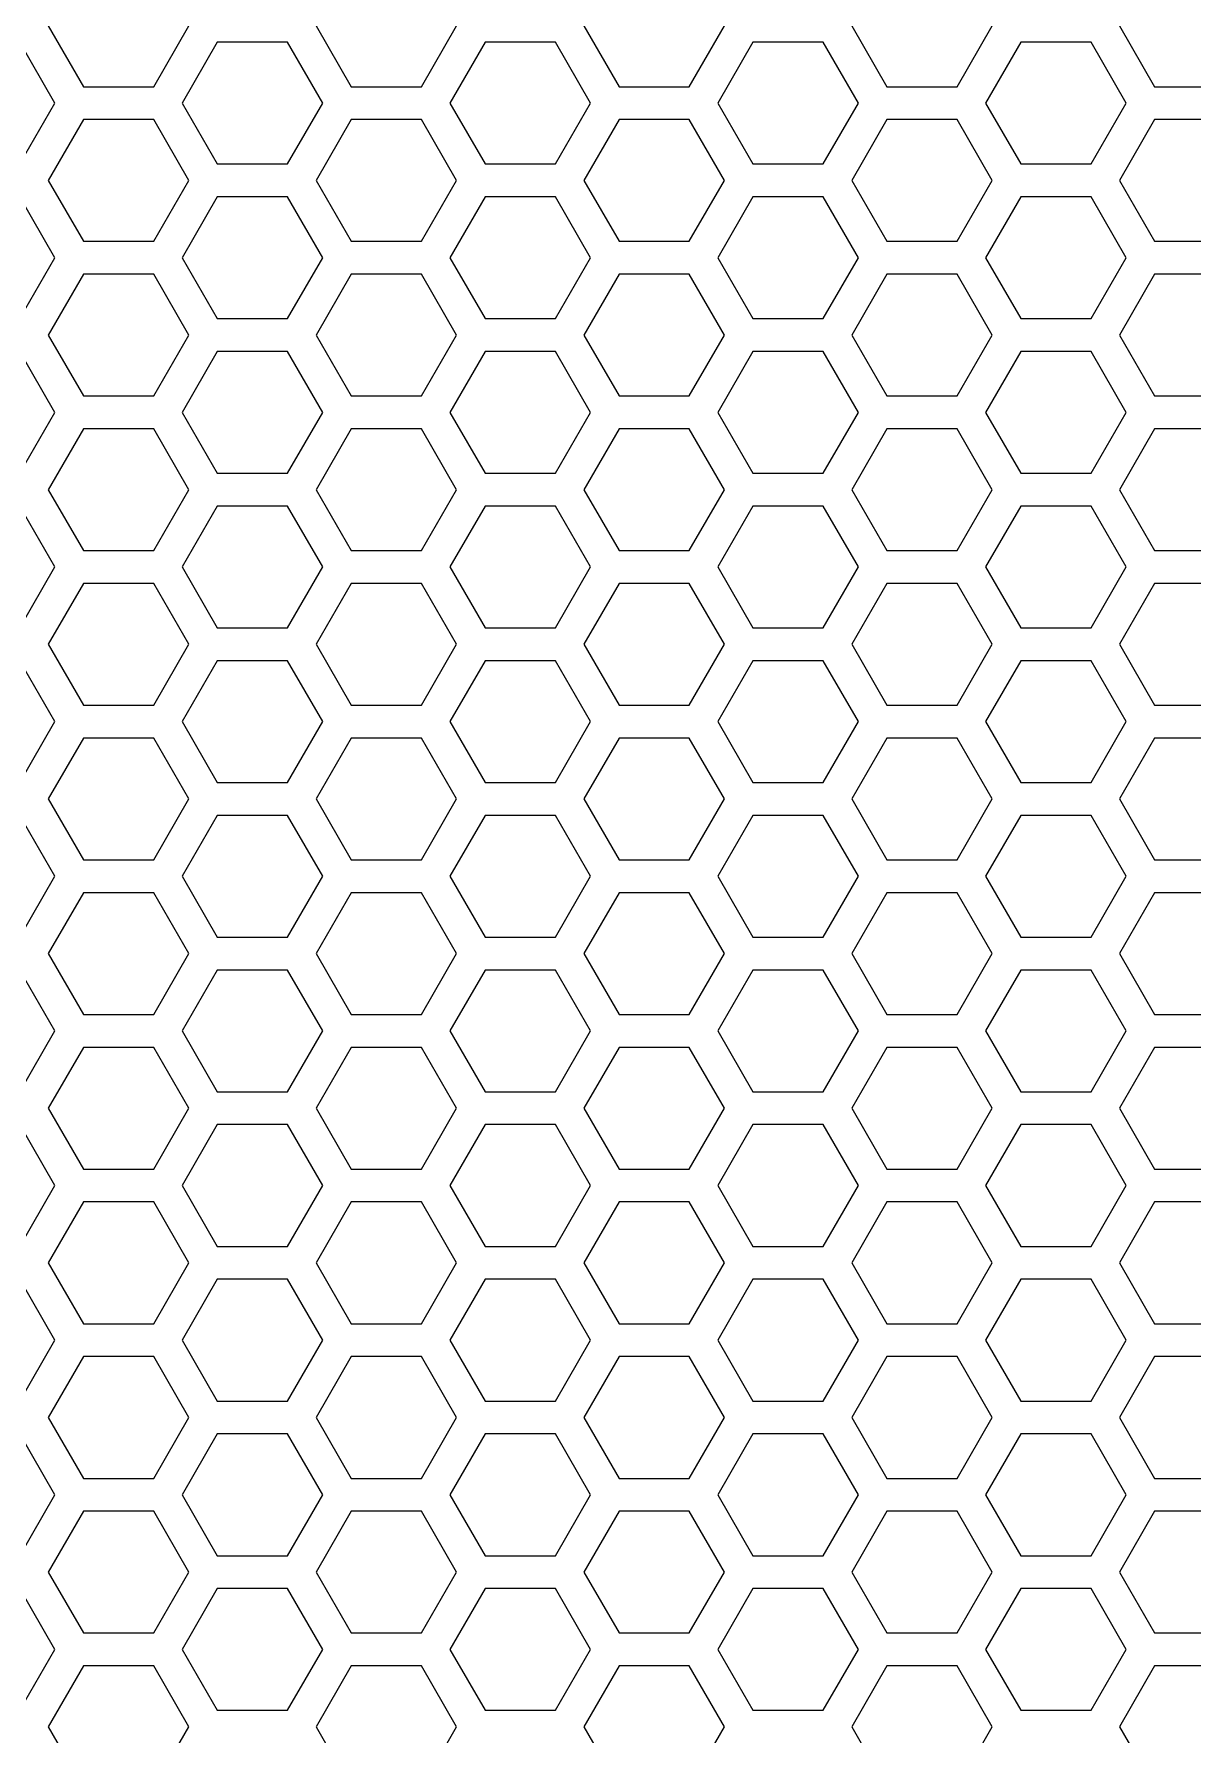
# Model space of a CAD drawing. Header units: millimetres. Extents: x 0 to 140, y -17 to 195.
# Drawn here: x 60.25 to 64.74, y 35.75 to 42.34 of the extents above; entities that cross this region are included whole.
import ezdxf

# ---------------------------------------------------------------- set-up
doc = ezdxf.new("R2010")
doc.units = ezdxf.units.MM
doc.layers.add('4203-42785_1_0', color=7, linetype='Continuous')

# ---------------------------------------------------------------- blocks, each defined once
blk = doc.blocks.new('a')
at = {"layer": '4203-42785_1_0', "color": 0, "linetype": 'ByBlock', "lineweight": 9}
for p, q in [((1512.5124, 377.2816), (1512.6191, 377.0967)), ((1512.8325, 377.0967), (1512.9393, 377.2816)), ((1513.3256, 377.2816), (1513.4323, 377.0967)), ((1513.6457, 377.0967), (1513.7524, 377.2816)), ((1514.1389, 377.2816), (1514.2456, 377.0967)), ((1514.459, 377.0967), (1514.5657, 377.2816)), ((1514.9521, 377.2816), (1515.0588, 377.0967)), ((1515.2723, 377.0967), (1515.379, 377.2816)), ((1515.7654, 377.2816), (1515.8721, 377.0967)), ((1512.5326, 377.0468), (1512.4259, 377.2317)), ((1513.0257, 377.2317), (1512.919, 377.0468)), ((1513.2391, 377.2317), (1513.0257, 377.2317)), ((1513.3458, 377.0468), (1513.2391, 377.2317)), ((1513.8389, 377.2317), (1513.7322, 377.0468)), ((1514.0523, 377.2317), (1513.8389, 377.2317)), ((1514.1591, 377.0468), (1514.0523, 377.2317)), ((1514.6522, 377.2317), (1514.5455, 377.0468)), ((1514.8656, 377.2317), (1514.6522, 377.2317)), ((1514.9724, 377.0468), (1514.8656, 377.2317)), ((1515.4655, 377.2317), (1515.3587, 377.0468)), ((1515.6789, 377.2317), (1515.4655, 377.2317)), ((1515.7856, 377.0468), (1515.6789, 377.2317)), ((1512.6191, 377.0967), (1512.8325, 377.0967)), ((1513.4323, 377.0967), (1513.6457, 377.0967)), ((1514.2456, 377.0967), (1514.459, 377.0967)), ((1515.0588, 377.0967), (1515.2723, 377.0967)), ((1515.8721, 377.0967), (1516.0855, 377.0967)), ((1512.4259, 376.862), (1512.5326, 377.0468)), ((1512.919, 377.0468), (1513.0257, 376.862)), ((1513.2391, 376.862), (1513.3458, 377.0468)), ((1513.7322, 377.0468), (1513.8389, 376.862)), ((1514.0523, 376.862), (1514.1591, 377.0468)), ((1514.5455, 377.0468), (1514.6522, 376.862)), ((1514.8656, 376.862), (1514.9724, 377.0468)), ((1515.3587, 377.0468), (1515.4655, 376.862)), ((1515.6789, 376.862), (1515.7856, 377.0468)), ((1512.6191, 376.9969), (1512.5124, 376.812)), ((1512.8325, 376.9969), (1512.6191, 376.9969)), ((1512.9393, 376.812), (1512.8325, 376.9969)), ((1513.4323, 376.9969), (1513.3256, 376.812)), ((1513.6457, 376.9969), (1513.4323, 376.9969)), ((1513.7524, 376.812), (1513.6457, 376.9969)), ((1514.2456, 376.9969), (1514.1389, 376.812)), ((1514.459, 376.9969), (1514.2456, 376.9969)), ((1514.5657, 376.812), (1514.459, 376.9969)), ((1515.0588, 376.9969), (1514.9521, 376.812)), ((1515.2723, 376.9969), (1515.0588, 376.9969)), ((1515.379, 376.812), (1515.2723, 376.9969)), ((1515.8721, 376.9969), (1515.7654, 376.812)), ((1516.0855, 376.9969), (1515.8721, 376.9969)), ((1513.0257, 376.862), (1513.2391, 376.862)), ((1513.8389, 376.862), (1514.0523, 376.862)), ((1514.6522, 376.862), (1514.8656, 376.862)), ((1515.4655, 376.862), (1515.6789, 376.862)), ((1512.5124, 376.812), (1512.6191, 376.6272)), ((1512.8325, 376.6272), (1512.9393, 376.812)), ((1513.3256, 376.812), (1513.4323, 376.6272)), ((1513.6457, 376.6272), (1513.7524, 376.812)), ((1514.1389, 376.812), (1514.2456, 376.6272)), ((1514.459, 376.6272), (1514.5657, 376.812)), ((1514.9521, 376.812), (1515.0588, 376.6272)), ((1515.2723, 376.6272), (1515.379, 376.812)), ((1515.7654, 376.812), (1515.8721, 376.6272)), ((1512.5326, 376.5773), (1512.4259, 376.7621)), ((1513.0257, 376.7621), (1512.919, 376.5773)), ((1513.2391, 376.7621), (1513.0257, 376.7621)), ((1513.3458, 376.5773), (1513.2391, 376.7621)), ((1513.8389, 376.7621), (1513.7322, 376.5773)), ((1514.0523, 376.7621), (1513.8389, 376.7621)), ((1514.1591, 376.5773), (1514.0523, 376.7621)), ((1514.6522, 376.7621), (1514.5455, 376.5773)), ((1514.8656, 376.7621), (1514.6522, 376.7621)), ((1514.9724, 376.5773), (1514.8656, 376.7621)), ((1515.4655, 376.7621), (1515.3587, 376.5773)), ((1515.6789, 376.7621), (1515.4655, 376.7621)), ((1515.7856, 376.5773), (1515.6789, 376.7621)), ((1512.6191, 376.6272), (1512.8325, 376.6272)), ((1513.4323, 376.6272), (1513.6457, 376.6272)), ((1514.2456, 376.6272), (1514.459, 376.6272)), ((1515.0588, 376.6272), (1515.2723, 376.6272)), ((1515.8721, 376.6272), (1516.0855, 376.6272)), ((1512.4259, 376.3924), (1512.5326, 376.5773)), ((1512.919, 376.5773), (1513.0257, 376.3924)), ((1513.2391, 376.3924), (1513.3458, 376.5773)), ((1513.7322, 376.5773), (1513.8389, 376.3924)), ((1514.0523, 376.3924), (1514.1591, 376.5773)), ((1514.5455, 376.5773), (1514.6522, 376.3924)), ((1514.8656, 376.3924), (1514.9724, 376.5773)), ((1515.3587, 376.5773), (1515.4655, 376.3924)), ((1515.6789, 376.3924), (1515.7856, 376.5773)), ((1512.6191, 376.5274), (1512.5124, 376.3425)), ((1512.8325, 376.5274), (1512.6191, 376.5274)), ((1512.9393, 376.3425), (1512.8325, 376.5274)), ((1513.4323, 376.5274), (1513.3256, 376.3425)), ((1513.6457, 376.5274), (1513.4323, 376.5274)), ((1513.7524, 376.3425), (1513.6457, 376.5274)), ((1514.2456, 376.5274), (1514.1389, 376.3425)), ((1514.459, 376.5274), (1514.2456, 376.5274)), ((1514.5657, 376.3425), (1514.459, 376.5274)), ((1515.0588, 376.5274), (1514.9521, 376.3425)), ((1515.2723, 376.5274), (1515.0588, 376.5274)), ((1515.379, 376.3425), (1515.2723, 376.5274)), ((1515.8721, 376.5274), (1515.7654, 376.3425)), ((1516.0855, 376.5274), (1515.8721, 376.5274)), ((1513.0257, 376.3924), (1513.2391, 376.3924)), ((1513.8389, 376.3924), (1514.0523, 376.3924)), ((1514.6522, 376.3924), (1514.8656, 376.3924)), ((1515.4655, 376.3924), (1515.6789, 376.3924)), ((1512.5124, 376.3425), (1512.6191, 376.1576)), ((1512.8325, 376.1576), (1512.9393, 376.3425)), ((1513.3256, 376.3425), (1513.4323, 376.1576)), ((1513.6457, 376.1576), (1513.7524, 376.3425)), ((1514.1389, 376.3425), (1514.2456, 376.1576)), ((1514.459, 376.1576), (1514.5657, 376.3425)), ((1514.9521, 376.3425), (1515.0588, 376.1576)), ((1515.2723, 376.1576), (1515.379, 376.3425)), ((1515.7654, 376.3425), (1515.8721, 376.1576)), ((1512.5326, 376.1077), (1512.4259, 376.2926)), ((1513.0257, 376.2926), (1512.919, 376.1077)), ((1513.2391, 376.2926), (1513.0257, 376.2926)), ((1513.3458, 376.1077), (1513.2391, 376.2926)), ((1513.8389, 376.2926), (1513.7322, 376.1077)), ((1514.0523, 376.2926), (1513.8389, 376.2926)), ((1514.1591, 376.1077), (1514.0523, 376.2926)), ((1514.6522, 376.2926), (1514.5455, 376.1077)), ((1514.8656, 376.2926), (1514.6522, 376.2926)), ((1514.9724, 376.1077), (1514.8656, 376.2926)), ((1515.4655, 376.2926), (1515.3587, 376.1077)), ((1515.6789, 376.2926), (1515.4655, 376.2926)), ((1515.7856, 376.1077), (1515.6789, 376.2926)), ((1512.6191, 376.1576), (1512.8325, 376.1576)), ((1513.4323, 376.1576), (1513.6457, 376.1576)), ((1514.2456, 376.1576), (1514.459, 376.1576)), ((1515.0588, 376.1576), (1515.2723, 376.1576)), ((1515.8721, 376.1576), (1516.0855, 376.1576)), ((1512.4259, 375.9229), (1512.5326, 376.1077)), ((1512.919, 376.1077), (1513.0257, 375.9229)), ((1513.2391, 375.9229), (1513.3458, 376.1077)), ((1513.7322, 376.1077), (1513.8389, 375.9229)), ((1514.0523, 375.9229), (1514.1591, 376.1077)), ((1514.5455, 376.1077), (1514.6522, 375.9229)), ((1514.8656, 375.9229), (1514.9724, 376.1077)), ((1515.3587, 376.1077), (1515.4655, 375.9229)), ((1515.6789, 375.9229), (1515.7856, 376.1077)), ((1512.6191, 376.0578), (1512.5124, 375.873)), ((1512.8325, 376.0578), (1512.6191, 376.0578)), ((1512.9393, 375.873), (1512.8325, 376.0578)), ((1513.4323, 376.0578), (1513.3256, 375.873)), ((1513.6457, 376.0578), (1513.4323, 376.0578)), ((1513.7524, 375.873), (1513.6457, 376.0578)), ((1514.2456, 376.0578), (1514.1389, 375.873)), ((1514.459, 376.0578), (1514.2456, 376.0578)), ((1514.5657, 375.873), (1514.459, 376.0578)), ((1515.0588, 376.0578), (1514.9521, 375.873)), ((1515.2723, 376.0578), (1515.0588, 376.0578)), ((1515.379, 375.873), (1515.2723, 376.0578)), ((1515.8721, 376.0578), (1515.7654, 375.873)), ((1516.0855, 376.0578), (1515.8721, 376.0578)), ((1513.0257, 375.9229), (1513.2391, 375.9229)), ((1513.8389, 375.9229), (1514.0523, 375.9229)), ((1514.6522, 375.9229), (1514.8656, 375.9229)), ((1515.4655, 375.9229), (1515.6789, 375.9229)), ((1512.5124, 375.873), (1512.6191, 375.6881)), ((1512.8325, 375.6881), (1512.9393, 375.873)), ((1513.3256, 375.873), (1513.4323, 375.6881)), ((1513.6457, 375.6881), (1513.7524, 375.873)), ((1514.1389, 375.873), (1514.2456, 375.6881)), ((1514.459, 375.6881), (1514.5657, 375.873)), ((1514.9521, 375.873), (1515.0588, 375.6881)), ((1515.2723, 375.6881), (1515.379, 375.873)), ((1515.7654, 375.873), (1515.8721, 375.6881)), ((1512.5326, 375.6382), (1512.4259, 375.823)), ((1513.0257, 375.823), (1512.919, 375.6382)), ((1513.2391, 375.823), (1513.0257, 375.823)), ((1513.3458, 375.6382), (1513.2391, 375.823)), ((1513.8389, 375.823), (1513.7322, 375.6382)), ((1514.0523, 375.823), (1513.8389, 375.823)), ((1514.1591, 375.6382), (1514.0523, 375.823)), ((1514.6522, 375.823), (1514.5455, 375.6382)), ((1514.8656, 375.823), (1514.6522, 375.823)), ((1514.9724, 375.6382), (1514.8656, 375.823)), ((1515.4655, 375.823), (1515.3587, 375.6382)), ((1515.6789, 375.823), (1515.4655, 375.823)), ((1515.7856, 375.6382), (1515.6789, 375.823)), ((1512.6191, 375.6881), (1512.8325, 375.6881)), ((1513.4323, 375.6881), (1513.6457, 375.6881)), ((1514.2456, 375.6881), (1514.459, 375.6881)), ((1515.0588, 375.6881), (1515.2723, 375.6881)), ((1515.8721, 375.6881), (1516.0855, 375.6881)), ((1512.4259, 375.4533), (1512.5326, 375.6382)), ((1512.919, 375.6382), (1513.0257, 375.4533)), ((1513.2391, 375.4533), (1513.3458, 375.6382)), ((1513.7322, 375.6382), (1513.8389, 375.4533)), ((1514.0523, 375.4533), (1514.1591, 375.6382)), ((1514.5455, 375.6382), (1514.6522, 375.4533)), ((1514.8656, 375.4533), (1514.9724, 375.6382)), ((1515.3587, 375.6382), (1515.4655, 375.4533)), ((1515.6789, 375.4533), (1515.7856, 375.6382)), ((1512.6191, 375.5883), (1512.5124, 375.4034)), ((1512.8325, 375.5883), (1512.6191, 375.5883)), ((1512.9393, 375.4034), (1512.8325, 375.5883)), ((1513.4323, 375.5883), (1513.3256, 375.4034)), ((1513.6457, 375.5883), (1513.4323, 375.5883)), ((1513.7524, 375.4034), (1513.6457, 375.5883)), ((1514.2456, 375.5883), (1514.1389, 375.4034)), ((1514.459, 375.5883), (1514.2456, 375.5883)), ((1514.5657, 375.4034), (1514.459, 375.5883)), ((1515.0588, 375.5883), (1514.9521, 375.4034)), ((1515.2723, 375.5883), (1515.0588, 375.5883)), ((1515.379, 375.4034), (1515.2723, 375.5883)), ((1515.8721, 375.5883), (1515.7654, 375.4034)), ((1516.0855, 375.5883), (1515.8721, 375.5883)), ((1513.0257, 375.4533), (1513.2391, 375.4533)), ((1513.8389, 375.4533), (1514.0523, 375.4533)), ((1514.6522, 375.4533), (1514.8656, 375.4533)), ((1515.4655, 375.4533), (1515.6789, 375.4533)), ((1512.5124, 375.4034), (1512.6191, 375.2185)), ((1512.8325, 375.2185), (1512.9393, 375.4034)), ((1513.3256, 375.4034), (1513.4323, 375.2185)), ((1513.6457, 375.2185), (1513.7524, 375.4034)), ((1514.1389, 375.4034), (1514.2456, 375.2185)), ((1514.459, 375.2185), (1514.5657, 375.4034)), ((1514.9521, 375.4034), (1515.0588, 375.2185)), ((1515.2723, 375.2185), (1515.379, 375.4034)), ((1515.7654, 375.4034), (1515.8721, 375.2185)), ((1512.5326, 375.1686), (1512.4259, 375.3535)), ((1513.0257, 375.3535), (1512.919, 375.1686)), ((1513.2391, 375.3535), (1513.0257, 375.3535)), ((1513.3458, 375.1686), (1513.2391, 375.3535)), ((1513.8389, 375.3535), (1513.7322, 375.1686)), ((1514.0523, 375.3535), (1513.8389, 375.3535)), ((1514.1591, 375.1686), (1514.0523, 375.3535)), ((1514.6522, 375.3535), (1514.5455, 375.1686)), ((1514.8656, 375.3535), (1514.6522, 375.3535)), ((1514.9724, 375.1686), (1514.8656, 375.3535)), ((1515.4655, 375.3535), (1515.3587, 375.1686)), ((1515.6789, 375.3535), (1515.4655, 375.3535)), ((1515.7856, 375.1686), (1515.6789, 375.3535)), ((1512.6191, 375.2185), (1512.8325, 375.2185)), ((1513.4323, 375.2185), (1513.6457, 375.2185)), ((1514.2456, 375.2185), (1514.459, 375.2185)), ((1515.0588, 375.2185), (1515.2723, 375.2185)), ((1515.8721, 375.2185), (1516.0855, 375.2185)), ((1512.4259, 374.9838), (1512.5326, 375.1686)), ((1512.919, 375.1686), (1513.0257, 374.9838)), ((1513.2391, 374.9838), (1513.3458, 375.1686)), ((1513.7322, 375.1686), (1513.8389, 374.9838)), ((1514.0523, 374.9838), (1514.1591, 375.1686)), ((1514.5455, 375.1686), (1514.6522, 374.9838)), ((1514.8656, 374.9838), (1514.9724, 375.1686)), ((1515.3587, 375.1686), (1515.4655, 374.9838)), ((1515.6789, 374.9838), (1515.7856, 375.1686)), ((1512.6191, 375.1187), (1512.5124, 374.9339)), ((1512.8325, 375.1187), (1512.6191, 375.1187)), ((1512.9393, 374.9339), (1512.8325, 375.1187)), ((1513.4323, 375.1187), (1513.3256, 374.9339)), ((1513.6457, 375.1187), (1513.4323, 375.1187)), ((1513.7524, 374.9339), (1513.6457, 375.1187)), ((1514.2456, 375.1187), (1514.1389, 374.9339)), ((1514.459, 375.1187), (1514.2456, 375.1187)), ((1514.5657, 374.9339), (1514.459, 375.1187)), ((1515.0588, 375.1187), (1514.9521, 374.9339)), ((1515.2723, 375.1187), (1515.0588, 375.1187)), ((1515.379, 374.9339), (1515.2723, 375.1187)), ((1515.8721, 375.1187), (1515.7654, 374.9339)), ((1516.0855, 375.1187), (1515.8721, 375.1187)), ((1513.0257, 374.9838), (1513.2391, 374.9838)), ((1513.8389, 374.9838), (1514.0523, 374.9838)), ((1514.6522, 374.9838), (1514.8656, 374.9838)), ((1515.4655, 374.9838), (1515.6789, 374.9838)), ((1512.5124, 374.9339), (1512.6191, 374.749)), ((1512.8325, 374.749), (1512.9393, 374.9339)), ((1513.3256, 374.9339), (1513.4323, 374.749)), ((1513.6457, 374.749), (1513.7524, 374.9339)), ((1514.1389, 374.9339), (1514.2456, 374.749)), ((1514.459, 374.749), (1514.5657, 374.9339)), ((1514.9521, 374.9339), (1515.0588, 374.749)), ((1515.2723, 374.749), (1515.379, 374.9339)), ((1515.7654, 374.9339), (1515.8721, 374.749)), ((1512.5326, 374.6991), (1512.4259, 374.884)), ((1513.0257, 374.884), (1512.919, 374.6991)), ((1513.2391, 374.884), (1513.0257, 374.884)), ((1513.3458, 374.6991), (1513.2391, 374.884)), ((1513.8389, 374.884), (1513.7322, 374.6991)), ((1514.0523, 374.884), (1513.8389, 374.884)), ((1514.1591, 374.6991), (1514.0523, 374.884)), ((1514.6522, 374.884), (1514.5455, 374.6991)), ((1514.8656, 374.884), (1514.6522, 374.884)), ((1514.9724, 374.6991), (1514.8656, 374.884)), ((1515.4655, 374.884), (1515.3587, 374.6991)), ((1515.6789, 374.884), (1515.4655, 374.884)), ((1515.7856, 374.6991), (1515.6789, 374.884)), ((1512.6191, 374.749), (1512.8325, 374.749)), ((1513.4323, 374.749), (1513.6457, 374.749)), ((1514.2456, 374.749), (1514.459, 374.749)), ((1515.0588, 374.749), (1515.2723, 374.749)), ((1515.8721, 374.749), (1516.0855, 374.749)), ((1512.4259, 374.5142), (1512.5326, 374.6991)), ((1512.919, 374.6991), (1513.0257, 374.5142)), ((1513.2391, 374.5142), (1513.3458, 374.6991)), ((1513.7322, 374.6991), (1513.8389, 374.5142)), ((1514.0523, 374.5142), (1514.1591, 374.6991)), ((1514.5455, 374.6991), (1514.6522, 374.5142)), ((1514.8656, 374.5142), (1514.9724, 374.6991)), ((1515.3587, 374.6991), (1515.4655, 374.5142)), ((1515.6789, 374.5142), (1515.7856, 374.6991)), ((1512.6191, 374.6492), (1512.5124, 374.4643)), ((1512.8325, 374.6492), (1512.6191, 374.6492)), ((1512.9393, 374.4643), (1512.8325, 374.6492)), ((1513.4323, 374.6492), (1513.3256, 374.4643)), ((1513.6457, 374.6492), (1513.4323, 374.6492)), ((1513.7524, 374.4643), (1513.6457, 374.6492)), ((1514.2456, 374.6492), (1514.1389, 374.4643)), ((1514.459, 374.6492), (1514.2456, 374.6492)), ((1514.5657, 374.4643), (1514.459, 374.6492)), ((1515.0588, 374.6492), (1514.9521, 374.4643)), ((1515.2723, 374.6492), (1515.0588, 374.6492)), ((1515.379, 374.4643), (1515.2723, 374.6492)), ((1515.8721, 374.6492), (1515.7654, 374.4643)), ((1516.0855, 374.6492), (1515.8721, 374.6492)), ((1513.0257, 374.5142), (1513.2391, 374.5142)), ((1513.8389, 374.5142), (1514.0523, 374.5142)), ((1514.6522, 374.5142), (1514.8656, 374.5142)), ((1515.4655, 374.5142), (1515.6789, 374.5142)), ((1512.5124, 374.4643), (1512.6191, 374.2795)), ((1512.8325, 374.2795), (1512.9393, 374.4643)), ((1513.3256, 374.4643), (1513.4323, 374.2795)), ((1513.6457, 374.2795), (1513.7524, 374.4643)), ((1514.1389, 374.4643), (1514.2456, 374.2795)), ((1514.459, 374.2795), (1514.5657, 374.4643)), ((1514.9521, 374.4643), (1515.0588, 374.2795)), ((1515.2723, 374.2795), (1515.379, 374.4643)), ((1515.7654, 374.4643), (1515.8721, 374.2795)), ((1512.5326, 374.2295), (1512.4259, 374.4144)), ((1513.0257, 374.4144), (1512.919, 374.2295)), ((1513.2391, 374.4144), (1513.0257, 374.4144)), ((1513.3458, 374.2295), (1513.2391, 374.4144)), ((1513.8389, 374.4144), (1513.7322, 374.2295)), ((1514.0523, 374.4144), (1513.8389, 374.4144)), ((1514.1591, 374.2295), (1514.0523, 374.4144)), ((1514.6522, 374.4144), (1514.5455, 374.2295)), ((1514.8656, 374.4144), (1514.6522, 374.4144)), ((1514.9724, 374.2295), (1514.8656, 374.4144)), ((1515.4655, 374.4144), (1515.3587, 374.2295)), ((1515.6789, 374.4144), (1515.4655, 374.4144)), ((1515.7856, 374.2295), (1515.6789, 374.4144)), ((1512.6191, 374.2795), (1512.8325, 374.2795)), ((1513.4323, 374.2795), (1513.6457, 374.2795)), ((1514.2456, 374.2795), (1514.459, 374.2795)), ((1515.0588, 374.2795), (1515.2723, 374.2795)), ((1515.8721, 374.2795), (1516.0855, 374.2795)), ((1512.4259, 374.0447), (1512.5326, 374.2295)), ((1512.919, 374.2295), (1513.0257, 374.0447)), ((1513.2391, 374.0447), (1513.3458, 374.2295)), ((1513.7322, 374.2295), (1513.8389, 374.0447)), ((1514.0523, 374.0447), (1514.1591, 374.2295)), ((1514.5455, 374.2295), (1514.6522, 374.0447)), ((1514.8656, 374.0447), (1514.9724, 374.2295)), ((1515.3587, 374.2295), (1515.4655, 374.0447)), ((1515.6789, 374.0447), (1515.7856, 374.2295)), ((1512.6191, 374.1796), (1512.5124, 373.9948)), ((1512.8325, 374.1796), (1512.6191, 374.1796)), ((1512.9393, 373.9948), (1512.8325, 374.1796)), ((1513.4323, 374.1796), (1513.3256, 373.9948)), ((1513.6457, 374.1796), (1513.4323, 374.1796)), ((1513.7524, 373.9948), (1513.6457, 374.1796)), ((1514.2456, 374.1796), (1514.1389, 373.9948)), ((1514.459, 374.1796), (1514.2456, 374.1796)), ((1514.5657, 373.9948), (1514.459, 374.1796)), ((1515.0588, 374.1796), (1514.9521, 373.9948)), ((1515.2723, 374.1796), (1515.0588, 374.1796)), ((1515.379, 373.9948), (1515.2723, 374.1796)), ((1515.8721, 374.1796), (1515.7654, 373.9948)), ((1516.0855, 374.1796), (1515.8721, 374.1796)), ((1513.0257, 374.0447), (1513.2391, 374.0447)), ((1513.8389, 374.0447), (1514.0523, 374.0447)), ((1514.6522, 374.0447), (1514.8656, 374.0447)), ((1515.4655, 374.0447), (1515.6789, 374.0447)), ((1512.5124, 373.9948), (1512.6191, 373.8099)), ((1512.8325, 373.8099), (1512.9393, 373.9948)), ((1513.3256, 373.9948), (1513.4323, 373.8099)), ((1513.6457, 373.8099), (1513.7524, 373.9948)), ((1514.1389, 373.9948), (1514.2456, 373.8099)), ((1514.459, 373.8099), (1514.5657, 373.9948)), ((1514.9521, 373.9948), (1515.0588, 373.8099)), ((1515.2723, 373.8099), (1515.379, 373.9948)), ((1515.7654, 373.9948), (1515.8721, 373.8099)), ((1512.5326, 373.76), (1512.4259, 373.9449)), ((1513.0257, 373.9449), (1512.919, 373.76)), ((1513.2391, 373.9449), (1513.0257, 373.9449)), ((1513.3458, 373.76), (1513.2391, 373.9449)), ((1513.8389, 373.9449), (1513.7322, 373.76)), ((1514.0523, 373.9449), (1513.8389, 373.9449)), ((1514.1591, 373.76), (1514.0523, 373.9449)), ((1514.6522, 373.9449), (1514.5455, 373.76)), ((1514.8656, 373.9449), (1514.6522, 373.9449)), ((1514.9724, 373.76), (1514.8656, 373.9449)), ((1515.4655, 373.9449), (1515.3587, 373.76)), ((1515.6789, 373.9449), (1515.4655, 373.9449)), ((1515.7856, 373.76), (1515.6789, 373.9449)), ((1512.6191, 373.8099), (1512.8325, 373.8099)), ((1513.4323, 373.8099), (1513.6457, 373.8099)), ((1514.2456, 373.8099), (1514.459, 373.8099)), ((1515.0588, 373.8099), (1515.2723, 373.8099)), ((1515.8721, 373.8099), (1516.0855, 373.8099)), ((1512.4259, 373.5751), (1512.5326, 373.76)), ((1512.919, 373.76), (1513.0257, 373.5751)), ((1513.2391, 373.5751), (1513.3458, 373.76)), ((1513.7322, 373.76), (1513.8389, 373.5751)), ((1514.0523, 373.5751), (1514.1591, 373.76)), ((1514.5455, 373.76), (1514.6522, 373.5751)), ((1514.8656, 373.5751), (1514.9724, 373.76)), ((1515.3587, 373.76), (1515.4655, 373.5751)), ((1515.6789, 373.5751), (1515.7856, 373.76)), ((1512.6191, 373.7101), (1512.5124, 373.5252)), ((1512.8325, 373.7101), (1512.6191, 373.7101)), ((1512.9393, 373.5252), (1512.8325, 373.7101)), ((1513.4323, 373.7101), (1513.3256, 373.5252)), ((1513.6457, 373.7101), (1513.4323, 373.7101)), ((1513.7524, 373.5252), (1513.6457, 373.7101)), ((1514.2456, 373.7101), (1514.1389, 373.5252)), ((1514.459, 373.7101), (1514.2456, 373.7101)), ((1514.5657, 373.5252), (1514.459, 373.7101)), ((1515.0588, 373.7101), (1514.9521, 373.5252)), ((1515.2723, 373.7101), (1515.0588, 373.7101)), ((1515.379, 373.5252), (1515.2723, 373.7101)), ((1515.8721, 373.7101), (1515.7654, 373.5252)), ((1516.0855, 373.7101), (1515.8721, 373.7101)), ((1513.0257, 373.5751), (1513.2391, 373.5751)), ((1513.8389, 373.5751), (1514.0523, 373.5751)), ((1514.6522, 373.5751), (1514.8656, 373.5751)), ((1515.4655, 373.5751), (1515.6789, 373.5751)), ((1512.5124, 373.5252), (1512.6191, 373.3404)), ((1512.8325, 373.3404), (1512.9393, 373.5252)), ((1513.3256, 373.5252), (1513.4323, 373.3404)), ((1513.6457, 373.3404), (1513.7524, 373.5252)), ((1514.1389, 373.5252), (1514.2456, 373.3404)), ((1514.459, 373.3404), (1514.5657, 373.5252)), ((1514.9521, 373.5252), (1515.0588, 373.3404)), ((1515.2723, 373.3404), (1515.379, 373.5252)), ((1515.7654, 373.5252), (1515.8721, 373.3404)), ((1512.5326, 373.2905), (1512.4259, 373.4753)), ((1513.0257, 373.4753), (1512.919, 373.2905)), ((1513.2391, 373.4753), (1513.0257, 373.4753)), ((1513.3458, 373.2905), (1513.2391, 373.4753)), ((1513.8389, 373.4753), (1513.7322, 373.2905)), ((1514.0523, 373.4753), (1513.8389, 373.4753)), ((1514.1591, 373.2905), (1514.0523, 373.4753)), ((1514.6522, 373.4753), (1514.5455, 373.2905)), ((1514.8656, 373.4753), (1514.6522, 373.4753)), ((1514.9724, 373.2905), (1514.8656, 373.4753)), ((1515.4655, 373.4753), (1515.3587, 373.2905)), ((1515.6789, 373.4753), (1515.4655, 373.4753)), ((1515.7856, 373.2905), (1515.6789, 373.4753)), ((1512.6191, 373.3404), (1512.8325, 373.3404)), ((1513.4323, 373.3404), (1513.6457, 373.3404)), ((1514.2456, 373.3404), (1514.459, 373.3404)), ((1515.0588, 373.3404), (1515.2723, 373.3404)), ((1515.8721, 373.3404), (1516.0855, 373.3404)), ((1512.4259, 373.1056), (1512.5326, 373.2905)), ((1512.919, 373.2905), (1513.0257, 373.1056)), ((1513.2391, 373.1056), (1513.3458, 373.2905)), ((1513.7322, 373.2905), (1513.8389, 373.1056)), ((1514.0523, 373.1056), (1514.1591, 373.2905)), ((1514.5455, 373.2905), (1514.6522, 373.1056)), ((1514.8656, 373.1056), (1514.9724, 373.2905)), ((1515.3587, 373.2905), (1515.4655, 373.1056)), ((1515.6789, 373.1056), (1515.7856, 373.2905)), ((1512.6191, 373.2406), (1512.5124, 373.0557)), ((1512.8325, 373.2406), (1512.6191, 373.2406)), ((1512.9393, 373.0557), (1512.8325, 373.2406)), ((1513.4323, 373.2406), (1513.3256, 373.0557)), ((1513.6457, 373.2406), (1513.4323, 373.2406)), ((1513.7524, 373.0557), (1513.6457, 373.2406)), ((1514.2456, 373.2406), (1514.1389, 373.0557)), ((1514.459, 373.2406), (1514.2456, 373.2406)), ((1514.5657, 373.0557), (1514.459, 373.2406)), ((1515.0588, 373.2406), (1514.9521, 373.0557)), ((1515.2723, 373.2406), (1515.0588, 373.2406)), ((1515.379, 373.0557), (1515.2723, 373.2406)), ((1515.8721, 373.2406), (1515.7654, 373.0557)), ((1516.0855, 373.2406), (1515.8721, 373.2406)), ((1513.0257, 373.1056), (1513.2391, 373.1056)), ((1513.8389, 373.1056), (1514.0523, 373.1056)), ((1514.6522, 373.1056), (1514.8656, 373.1056)), ((1515.4655, 373.1056), (1515.6789, 373.1056)), ((1512.5124, 373.0557), (1512.6191, 372.8708)), ((1512.8325, 372.8708), (1512.9393, 373.0557)), ((1513.3256, 373.0557), (1513.4323, 372.8708)), ((1513.6457, 372.8708), (1513.7524, 373.0557)), ((1514.1389, 373.0557), (1514.2456, 372.8708)), ((1514.459, 372.8708), (1514.5657, 373.0557)), ((1514.9521, 373.0557), (1515.0588, 372.8708)), ((1515.2723, 372.8708), (1515.379, 373.0557)), ((1515.7654, 373.0557), (1515.8721, 372.8708)), ((1512.5326, 372.8209), (1512.4259, 373.0058)), ((1513.0257, 373.0058), (1512.919, 372.8209)), ((1513.2391, 373.0058), (1513.0257, 373.0058)), ((1513.3458, 372.8209), (1513.2391, 373.0058)), ((1513.8389, 373.0058), (1513.7322, 372.8209)), ((1514.0523, 373.0058), (1513.8389, 373.0058)), ((1514.1591, 372.8209), (1514.0523, 373.0058)), ((1514.6522, 373.0058), (1514.5455, 372.8209)), ((1514.8656, 373.0058), (1514.6522, 373.0058)), ((1514.9724, 372.8209), (1514.8656, 373.0058)), ((1515.4655, 373.0058), (1515.3587, 372.8209)), ((1515.6789, 373.0058), (1515.4655, 373.0058)), ((1515.7856, 372.8209), (1515.6789, 373.0058)), ((1512.6191, 372.8708), (1512.8325, 372.8708)), ((1513.4323, 372.8708), (1513.6457, 372.8708)), ((1514.2456, 372.8708), (1514.459, 372.8708)), ((1515.0588, 372.8708), (1515.2723, 372.8708)), ((1515.8721, 372.8708), (1516.0855, 372.8708)), ((1512.4259, 372.6361), (1512.5326, 372.8209)), ((1512.919, 372.8209), (1513.0257, 372.6361)), ((1513.2391, 372.6361), (1513.3458, 372.8209)), ((1513.7322, 372.8209), (1513.8389, 372.6361)), ((1514.0523, 372.6361), (1514.1591, 372.8209)), ((1514.5455, 372.8209), (1514.6522, 372.6361)), ((1514.8656, 372.6361), (1514.9724, 372.8209)), ((1515.3587, 372.8209), (1515.4655, 372.6361)), ((1515.6789, 372.6361), (1515.7856, 372.8209)), ((1512.6191, 372.771), (1512.5124, 372.5861)), ((1512.8325, 372.771), (1512.6191, 372.771)), ((1512.9393, 372.5861), (1512.8325, 372.771)), ((1513.4323, 372.771), (1513.3256, 372.5861)), ((1513.6457, 372.771), (1513.4323, 372.771)), ((1513.7524, 372.5861), (1513.6457, 372.771)), ((1514.2456, 372.771), (1514.1389, 372.5861)), ((1514.459, 372.771), (1514.2456, 372.771)), ((1514.5657, 372.5861), (1514.459, 372.771)), ((1515.0588, 372.771), (1514.9521, 372.5861)), ((1515.2723, 372.771), (1515.0588, 372.771)), ((1515.379, 372.5861), (1515.2723, 372.771)), ((1515.8721, 372.771), (1515.7654, 372.5861)), ((1516.0855, 372.771), (1515.8721, 372.771)), ((1513.0257, 372.6361), (1513.2391, 372.6361)), ((1513.8389, 372.6361), (1514.0523, 372.6361)), ((1514.6522, 372.6361), (1514.8656, 372.6361)), ((1515.4655, 372.6361), (1515.6789, 372.6361)), ((1512.5124, 372.5861), (1512.6191, 372.4013)), ((1512.8325, 372.4013), (1512.9393, 372.5861)), ((1513.3256, 372.5861), (1513.4323, 372.4013)), ((1513.6457, 372.4013), (1513.7524, 372.5861)), ((1514.1389, 372.5861), (1514.2456, 372.4013)), ((1514.459, 372.4013), (1514.5657, 372.5861)), ((1514.9521, 372.5861), (1515.0588, 372.4013)), ((1515.2723, 372.4013), (1515.379, 372.5861)), ((1515.7654, 372.5861), (1515.8721, 372.4013)), ((1512.5326, 372.3514), (1512.4259, 372.5362)), ((1513.0257, 372.5362), (1512.919, 372.3514)), ((1513.2391, 372.5362), (1513.0257, 372.5362)), ((1513.3458, 372.3514), (1513.2391, 372.5362)), ((1513.8389, 372.5362), (1513.7322, 372.3514)), ((1514.0523, 372.5362), (1513.8389, 372.5362)), ((1514.1591, 372.3514), (1514.0523, 372.5362)), ((1514.6522, 372.5362), (1514.5455, 372.3514)), ((1514.8656, 372.5362), (1514.6522, 372.5362)), ((1514.9724, 372.3514), (1514.8656, 372.5362)), ((1515.4655, 372.5362), (1515.3587, 372.3514)), ((1515.6789, 372.5362), (1515.4655, 372.5362)), ((1515.7856, 372.3514), (1515.6789, 372.5362)), ((1512.6191, 372.4013), (1512.8325, 372.4013)), ((1513.4323, 372.4013), (1513.6457, 372.4013)), ((1514.2456, 372.4013), (1514.459, 372.4013)), ((1515.0588, 372.4013), (1515.2723, 372.4013)), ((1515.8721, 372.4013), (1516.0855, 372.4013)), ((1512.4259, 372.1665), (1512.5326, 372.3514)), ((1512.919, 372.3514), (1513.0257, 372.1665)), ((1513.2391, 372.1665), (1513.3458, 372.3514)), ((1513.7322, 372.3514), (1513.8389, 372.1665)), ((1514.0523, 372.1665), (1514.1591, 372.3514)), ((1514.5455, 372.3514), (1514.6522, 372.1665)), ((1514.8656, 372.1665), (1514.9724, 372.3514)), ((1515.3587, 372.3514), (1515.4655, 372.1665)), ((1515.6789, 372.1665), (1515.7856, 372.3514)), ((1512.6191, 372.3015), (1512.5124, 372.1166)), ((1512.8325, 372.3015), (1512.6191, 372.3015)), ((1512.9393, 372.1166), (1512.8325, 372.3015)), ((1513.4323, 372.3015), (1513.3256, 372.1166)), ((1513.6457, 372.3015), (1513.4323, 372.3015)), ((1513.7524, 372.1166), (1513.6457, 372.3015)), ((1514.2456, 372.3015), (1514.1389, 372.1166)), ((1514.459, 372.3015), (1514.2456, 372.3015)), ((1514.5657, 372.1166), (1514.459, 372.3015)), ((1515.0588, 372.3015), (1514.9521, 372.1166)), ((1515.2723, 372.3015), (1515.0588, 372.3015)), ((1515.379, 372.1166), (1515.2723, 372.3015)), ((1515.8721, 372.3015), (1515.7654, 372.1166)), ((1516.0855, 372.3015), (1515.8721, 372.3015)), ((1513.0257, 372.1665), (1513.2391, 372.1665)), ((1513.8389, 372.1665), (1514.0523, 372.1665)), ((1514.6522, 372.1665), (1514.8656, 372.1665)), ((1515.4655, 372.1665), (1515.6789, 372.1665)), ((1512.5124, 372.1166), (1512.6191, 371.9317)), ((1512.8325, 371.9317), (1512.9393, 372.1166)), ((1513.3256, 372.1166), (1513.4323, 371.9317)), ((1513.6457, 371.9317), (1513.7524, 372.1166)), ((1514.1389, 372.1166), (1514.2456, 371.9317)), ((1514.459, 371.9317), (1514.5657, 372.1166)), ((1514.9521, 372.1166), (1515.0588, 371.9317)), ((1515.2723, 371.9317), (1515.379, 372.1166)), ((1515.7654, 372.1166), (1515.8721, 371.9317))]:
    blk.add_line(p, q, dxfattribs=at)

msp = doc.modelspace()

# ---------------------------------------------------------------- block references
at = {"lineweight": 15, "xscale": 1.275468447124703, "yscale": 1.275468447124703, "zscale": 1.275468447124703}
msp.add_blockref('a', (-1868.8528, -438.8363), dxfattribs=at)

doc.saveas('drawing.dxf')
